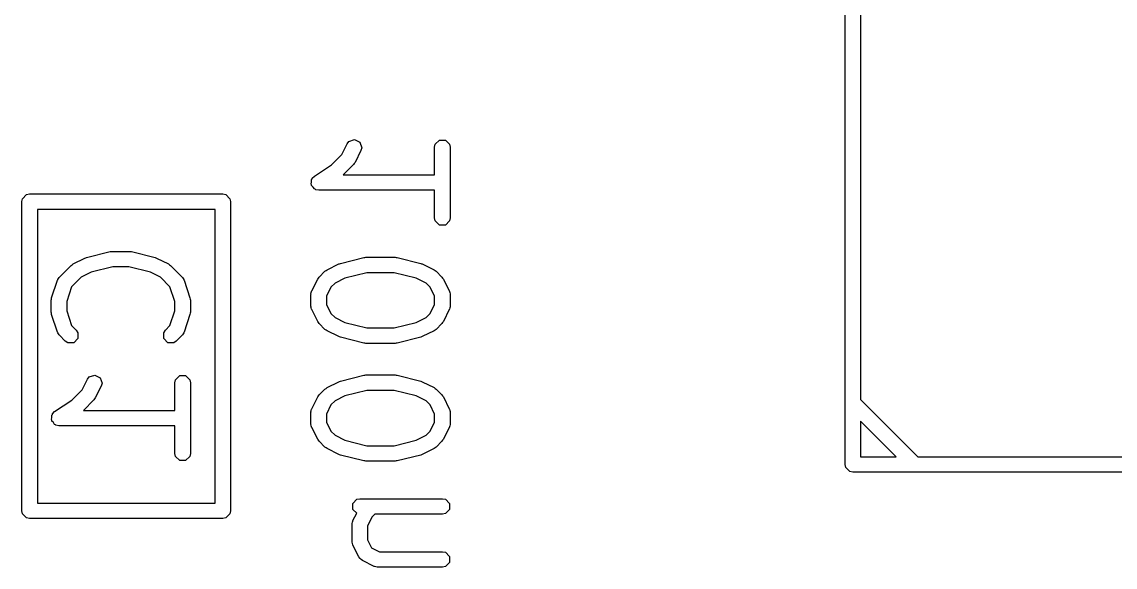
# Model space of a CAD drawing. Header units: inches. Extents: x 0.38 to 5.39, y 0.07 to 3.28.
# Drawn here: x 3.2406 to 3.519, y 1.7839 to 1.9228 of the extents above; entities that cross this region are included whole.
import ezdxf

# ---------------------------------------------------------------- set-up
doc = ezdxf.new("R2010")
doc.units = ezdxf.units.IN
doc.header["$MEASUREMENT"] = 0
doc.layers.add('BLACK', color=250, linetype='CONTINUOUS')

msp = doc.modelspace()

# ---------------------------------------------------------------- linework, layer by layer
at = {"layer": 'BLACK', "linetype": 'CONTINUOUS'}
for p, q in [((3.45024, 1.81008), (3.45024, 2.00693)), ((3.45417, 2.00496), (3.45417, 1.82664)), ((3.32206, 1.88905), (3.32342, 1.89176)), ((3.32342, 1.89176), (3.32389, 1.89237)), ((3.32389, 1.89237), (3.32532, 1.89284)), ((3.32532, 1.89284), (3.32666, 1.89217)), ((3.32666, 1.89217), (3.32714, 1.89074)), ((3.32714, 1.89074), (3.32694, 1.89)), ((3.3457, 1.89088), (3.34585, 1.89163)), ((3.3457, 1.88385), (3.3457, 1.89088)), ((3.34585, 1.89163), (3.34692, 1.8927)), ((3.34692, 1.8927), (3.34843, 1.8927)), ((3.34843, 1.8927), (3.34949, 1.89163)), ((3.34949, 1.89163), (3.34964, 1.89088)), ((3.34964, 1.89088), (3.34964, 1.87288)), ((3.31942, 1.88641), (3.32206, 1.88905)), ((3.32694, 1.89), (3.32544, 1.887)), ((3.31509, 1.88352), (3.31942, 1.88641)), ((3.32507, 1.88649), (3.32243, 1.88385)), ((3.32524, 1.88675), (3.32507, 1.88649)), ((3.32544, 1.887), (3.32524, 1.88675)), ((3.31425, 1.8815), (3.31436, 1.88206)), ((3.31436, 1.88264), (3.3145, 1.88278)), ((3.31436, 1.88206), (3.31436, 1.88264)), ((3.3145, 1.88278), (3.31454, 1.88298)), ((3.31454, 1.88298), (3.31509, 1.88352)), ((3.32243, 1.88385), (3.3457, 1.88385)), ((3.31436, 1.88133), (3.31425, 1.8815)), ((3.31436, 1.88113), (3.31436, 1.88133)), ((3.31476, 1.88072), (3.31436, 1.88113)), ((3.31508, 1.88025), (3.31476, 1.88072)), ((3.31528, 1.88021), (3.31508, 1.88025)), ((3.31542, 1.88006), (3.31528, 1.88021)), ((3.31618, 1.87991), (3.31542, 1.88006)), ((3.3457, 1.87991), (3.31618, 1.87991)), ((3.3457, 1.87288), (3.3457, 1.87991)), ((3.24059, 1.87701), (3.24074, 1.87776)), ((3.24059, 1.79827), (3.24059, 1.87701)), ((3.24074, 1.87776), (3.24181, 1.87883)), ((3.24181, 1.87883), (3.24256, 1.87898)), ((3.24256, 1.87898), (3.29177, 1.87898)), ((3.29177, 1.87898), (3.29252, 1.87883)), ((3.29252, 1.87883), (3.29359, 1.87776)), ((3.29359, 1.87776), (3.29374, 1.87701)), ((3.29374, 1.87701), (3.29374, 1.79827)), ((3.24453, 1.87504), (3.24453, 1.80024)), ((3.2898, 1.87504), (3.24453, 1.87504)), ((3.2898, 1.80024), (3.2898, 1.87504)), ((3.34585, 1.87213), (3.3457, 1.87288)), ((3.34692, 1.87106), (3.34585, 1.87213)), ((3.34843, 1.87106), (3.34692, 1.87106)), ((3.34949, 1.87213), (3.34843, 1.87106)), ((3.34964, 1.87288), (3.34949, 1.87213)), ((3.25365, 1.86115), (3.25665, 1.86265)), ((3.25665, 1.86265), (3.25686, 1.8627)), ((3.25686, 1.8627), (3.25706, 1.86279)), ((3.25706, 1.86279), (3.26306, 1.86429)), ((3.26306, 1.86429), (3.2633, 1.86431)), ((3.2633, 1.86431), (3.26353, 1.86435)), ((3.26353, 1.86435), (3.26803, 1.86435)), ((3.26803, 1.86435), (3.26827, 1.86431)), ((3.26827, 1.86431), (3.26851, 1.86429)), ((3.26851, 1.86429), (3.27451, 1.86279)), ((3.27451, 1.86279), (3.2747, 1.8627)), ((3.2747, 1.8627), (3.27491, 1.86265)), ((3.27491, 1.86265), (3.27791, 1.86115)), ((3.3217, 1.86129), (3.3277, 1.86279)), ((3.3277, 1.86279), (3.32794, 1.86281)), ((3.32794, 1.86281), (3.32818, 1.86285)), ((3.32818, 1.86285), (3.33567, 1.86285)), ((3.33567, 1.86285), (3.33591, 1.86281)), ((3.33591, 1.86281), (3.33615, 1.86279)), ((3.33615, 1.86279), (3.34215, 1.86129)), ((3.25014, 1.85778), (3.25314, 1.86078)), ((3.25314, 1.86078), (3.25341, 1.86095)), ((3.25341, 1.86095), (3.25365, 1.86115)), ((3.26378, 1.86042), (3.25822, 1.85903)), ((3.26779, 1.86042), (3.26378, 1.86042)), ((3.27335, 1.85903), (3.26779, 1.86042)), ((3.27791, 1.86115), (3.27816, 1.86095)), ((3.27816, 1.86095), (3.27842, 1.86078)), ((3.27842, 1.86078), (3.28142, 1.85778)), ((3.3183, 1.85965), (3.3213, 1.86115)), ((3.3213, 1.86115), (3.3215, 1.8612)), ((3.3215, 1.8612), (3.3217, 1.86129)), ((3.34215, 1.86129), (3.34235, 1.8612)), ((3.34235, 1.8612), (3.34255, 1.86115)), ((3.34255, 1.86115), (3.34555, 1.85965)), ((3.24817, 1.85251), (3.24967, 1.85701)), ((3.24967, 1.85701), (3.24972, 1.85709)), ((3.24972, 1.85714), (3.24989, 1.8574)), ((3.24972, 1.85709), (3.24972, 1.85714)), ((3.24989, 1.8574), (3.25005, 1.85768)), ((3.25005, 1.85768), (3.25009, 1.8577)), ((3.25009, 1.8577), (3.25014, 1.85778)), ((3.2557, 1.85777), (3.25326, 1.85532)), ((3.25822, 1.85903), (3.2557, 1.85777)), ((3.27587, 1.85777), (3.27335, 1.85903)), ((3.27831, 1.85532), (3.27587, 1.85777)), ((3.28142, 1.85778), (3.28148, 1.8577)), ((3.28148, 1.8577), (3.28152, 1.85768)), ((3.28152, 1.85768), (3.28167, 1.8574)), ((3.28167, 1.8574), (3.28185, 1.85714)), ((3.28185, 1.85714), (3.28185, 1.85709)), ((3.28185, 1.85709), (3.2819, 1.85701)), ((3.2819, 1.85701), (3.2834, 1.85251)), ((3.31442, 1.85427), (3.31592, 1.85727)), ((3.31592, 1.85727), (3.31611, 1.85752)), ((3.31611, 1.85752), (3.31628, 1.85778)), ((3.31628, 1.85778), (3.31778, 1.85928)), ((3.31778, 1.85928), (3.31805, 1.85945)), ((3.31805, 1.85945), (3.3183, 1.85965)), ((3.32286, 1.85753), (3.32034, 1.85627)), ((3.32842, 1.85892), (3.32286, 1.85753)), ((3.33543, 1.85892), (3.32842, 1.85892)), ((3.34099, 1.85753), (3.33543, 1.85892)), ((3.34351, 1.85627), (3.34099, 1.85753)), ((3.34555, 1.85965), (3.3458, 1.85945)), ((3.3458, 1.85945), (3.34607, 1.85928)), ((3.34607, 1.85928), (3.34757, 1.85778)), ((3.34757, 1.85778), (3.34774, 1.85751)), ((3.34774, 1.85751), (3.34793, 1.85727)), ((3.34793, 1.85727), (3.34943, 1.85427)), ((3.25326, 1.85532), (3.252, 1.85157)), ((3.27956, 1.85157), (3.27831, 1.85532)), ((3.31439, 1.85417), (3.31442, 1.85427)), ((3.31929, 1.85522), (3.31815, 1.85292)), ((3.32034, 1.85627), (3.31929, 1.85522)), ((3.34456, 1.85522), (3.34351, 1.85627)), ((3.3457, 1.85292), (3.34456, 1.85522)), ((3.34943, 1.85427), (3.34946, 1.85417)), ((3.24807, 1.85189), (3.24813, 1.8522)), ((3.24807, 1.84889), (3.24807, 1.85189)), ((3.24813, 1.8522), (3.24817, 1.85251)), ((3.252, 1.85157), (3.252, 1.84921)), ((3.27956, 1.84921), (3.27956, 1.85157)), ((3.2834, 1.85251), (3.28344, 1.8522)), ((3.28344, 1.8522), (3.2835, 1.85189)), ((3.2835, 1.85189), (3.2835, 1.84889)), ((3.31421, 1.85353), (3.3143, 1.85383)), ((3.31423, 1.85348), (3.31421, 1.85353)), ((3.31421, 1.85339), (3.31423, 1.85348)), ((3.31421, 1.85039), (3.31421, 1.85339)), ((3.3143, 1.85383), (3.31436, 1.85414)), ((3.31436, 1.85414), (3.31439, 1.85417)), ((3.31815, 1.85292), (3.31815, 1.85085)), ((3.3457, 1.85085), (3.3457, 1.85292)), ((3.34946, 1.85417), (3.34949, 1.85414)), ((3.34949, 1.85414), (3.34955, 1.85383)), ((3.34955, 1.85383), (3.34964, 1.85353)), ((3.34964, 1.85353), (3.34962, 1.85348)), ((3.34962, 1.85348), (3.34964, 1.85339)), ((3.34964, 1.85339), (3.34964, 1.85039)), ((3.24813, 1.84858), (3.24807, 1.84889)), ((3.252, 1.84921), (3.25326, 1.84545)), ((3.27831, 1.84545), (3.27956, 1.84921)), ((3.2835, 1.84889), (3.28344, 1.84858)), ((3.31423, 1.85029), (3.31421, 1.85039)), ((3.31421, 1.85025), (3.31423, 1.85029)), ((3.3143, 1.84994), (3.31421, 1.85025)), ((3.31436, 1.84963), (3.3143, 1.84994)), ((3.31439, 1.8496), (3.31436, 1.84963)), ((3.31442, 1.84951), (3.31439, 1.8496)), ((3.31592, 1.84651), (3.31442, 1.84951)), ((3.31815, 1.85085), (3.31929, 1.84855)), ((3.34456, 1.84855), (3.3457, 1.85085)), ((3.34943, 1.84951), (3.34793, 1.84651)), ((3.34946, 1.8496), (3.34943, 1.84951)), ((3.34949, 1.84963), (3.34946, 1.8496)), ((3.34955, 1.84994), (3.34949, 1.84963)), ((3.34964, 1.85025), (3.34955, 1.84994)), ((3.34964, 1.85039), (3.34962, 1.85029)), ((3.34962, 1.85029), (3.34964, 1.85025)), ((3.24817, 1.84826), (3.24813, 1.84858)), ((3.24967, 1.84376), (3.24817, 1.84826)), ((3.2834, 1.84826), (3.2819, 1.84376)), ((3.28344, 1.84858), (3.2834, 1.84826)), ((3.31611, 1.84626), (3.31592, 1.84651)), ((3.31628, 1.84599), (3.31611, 1.84626)), ((3.31778, 1.84449), (3.31628, 1.84599)), ((3.31929, 1.84855), (3.32034, 1.8475)), ((3.32034, 1.8475), (3.32286, 1.84624)), ((3.32286, 1.84624), (3.32842, 1.84486)), ((3.33543, 1.84486), (3.34099, 1.84624)), ((3.34099, 1.84624), (3.34351, 1.8475)), ((3.34351, 1.8475), (3.34456, 1.84855)), ((3.34757, 1.84599), (3.34607, 1.84449)), ((3.34774, 1.84626), (3.34757, 1.84599)), ((3.34793, 1.84651), (3.34774, 1.84626)), ((3.24972, 1.84368), (3.24967, 1.84376)), ((3.24972, 1.84363), (3.24972, 1.84368)), ((3.24989, 1.84337), (3.24972, 1.84363)), ((3.25005, 1.8431), (3.24989, 1.84337)), ((3.25009, 1.84308), (3.25005, 1.8431)), ((3.25014, 1.843), (3.25009, 1.84308)), ((3.25326, 1.84545), (3.25443, 1.84428)), ((3.25443, 1.84428), (3.25485, 1.84364)), ((3.25485, 1.84364), (3.25485, 1.84213)), ((3.27671, 1.84364), (3.27714, 1.84428)), ((3.27671, 1.84213), (3.27671, 1.84364)), ((3.27714, 1.84428), (3.27831, 1.84545)), ((3.28148, 1.84308), (3.28142, 1.843)), ((3.28152, 1.8431), (3.28148, 1.84308)), ((3.28167, 1.84337), (3.28152, 1.8431)), ((3.28185, 1.84363), (3.28167, 1.84337)), ((3.2819, 1.84376), (3.28185, 1.84368)), ((3.28185, 1.84368), (3.28185, 1.84363)), ((3.31805, 1.84432), (3.31778, 1.84449)), ((3.3183, 1.84413), (3.31805, 1.84432)), ((3.3213, 1.84263), (3.3183, 1.84413)), ((3.32842, 1.84486), (3.33543, 1.84486)), ((3.34555, 1.84413), (3.34255, 1.84263)), ((3.3458, 1.84432), (3.34555, 1.84413)), ((3.34607, 1.84449), (3.3458, 1.84432)), ((3.25164, 1.8415), (3.25014, 1.843)), ((3.25228, 1.84107), (3.25164, 1.8415)), ((3.25379, 1.84107), (3.25228, 1.84107)), ((3.25485, 1.84213), (3.25379, 1.84107)), ((3.27778, 1.84107), (3.27671, 1.84213)), ((3.27928, 1.84107), (3.27778, 1.84107)), ((3.27992, 1.8415), (3.27928, 1.84107)), ((3.28142, 1.843), (3.27992, 1.8415)), ((3.3215, 1.84257), (3.3213, 1.84263)), ((3.3217, 1.84248), (3.3215, 1.84257)), ((3.3277, 1.84098), (3.3217, 1.84248)), ((3.32794, 1.84097), (3.3277, 1.84098)), ((3.32818, 1.84092), (3.32794, 1.84097)), ((3.33567, 1.84092), (3.32818, 1.84092)), ((3.33591, 1.84097), (3.33567, 1.84092)), ((3.33615, 1.84098), (3.33591, 1.84097)), ((3.34215, 1.84248), (3.33615, 1.84098)), ((3.34235, 1.84257), (3.34215, 1.84248)), ((3.34255, 1.84263), (3.34235, 1.84257)), ((3.25727, 1.83177), (3.25774, 1.83238)), ((3.25774, 1.83238), (3.25917, 1.83285)), ((3.25917, 1.83285), (3.26052, 1.83218)), ((3.26052, 1.83218), (3.261, 1.83075)), ((3.27971, 1.83164), (3.28078, 1.83271)), ((3.28078, 1.83271), (3.28228, 1.83271)), ((3.28228, 1.83271), (3.28335, 1.83164)), ((3.3217, 1.8313), (3.3277, 1.8328)), ((3.3277, 1.8328), (3.32794, 1.83281)), ((3.32794, 1.83281), (3.32818, 1.83286)), ((3.32818, 1.83286), (3.33567, 1.83286)), ((3.33567, 1.83286), (3.33591, 1.83281)), ((3.33591, 1.83281), (3.33615, 1.8328)), ((3.33615, 1.8328), (3.34215, 1.8313)), ((3.25592, 1.82906), (3.25727, 1.83177)), ((3.26079, 1.83001), (3.25929, 1.82701)), ((3.261, 1.83075), (3.26079, 1.83001)), ((3.27956, 1.83089), (3.27971, 1.83164)), ((3.27956, 1.82386), (3.27956, 1.83089)), ((3.28335, 1.83164), (3.2835, 1.83089)), ((3.2835, 1.83089), (3.2835, 1.81289)), ((3.31628, 1.82778), (3.31778, 1.82928)), ((3.31778, 1.82928), (3.31805, 1.82946)), ((3.31805, 1.82946), (3.3183, 1.82965)), ((3.3183, 1.82965), (3.3213, 1.83115)), ((3.3213, 1.83115), (3.3215, 1.83121)), ((3.3215, 1.83121), (3.3217, 1.8313)), ((3.34215, 1.8313), (3.34235, 1.83121)), ((3.34235, 1.83121), (3.34255, 1.83115)), ((3.34255, 1.83115), (3.34555, 1.82965)), ((3.34555, 1.82965), (3.3458, 1.82946)), ((3.3458, 1.82946), (3.34607, 1.82928)), ((3.34607, 1.82928), (3.34757, 1.82778)), ((3.24894, 1.82353), (3.25328, 1.82642)), ((3.25328, 1.82642), (3.25592, 1.82906)), ((3.25893, 1.8265), (3.25629, 1.82386)), ((3.2591, 1.82676), (3.25893, 1.8265)), ((3.25929, 1.82701), (3.2591, 1.82676)), ((3.31442, 1.82427), (3.31592, 1.82727)), ((3.31592, 1.82727), (3.31611, 1.82752)), ((3.31611, 1.82752), (3.31628, 1.82778)), ((3.32286, 1.82753), (3.32034, 1.82627)), ((3.32842, 1.82892), (3.32286, 1.82753)), ((3.33543, 1.82892), (3.32842, 1.82892)), ((3.34099, 1.82753), (3.33543, 1.82892)), ((3.34351, 1.82627), (3.34099, 1.82753)), ((3.34757, 1.82778), (3.34774, 1.82752)), ((3.34774, 1.82752), (3.34793, 1.82727)), ((3.34793, 1.82727), (3.34943, 1.82427)), ((3.45417, 1.82664), (3.46877, 1.81205)), ((3.25629, 1.82386), (3.27956, 1.82386)), ((3.31421, 1.82353), (3.3143, 1.82383)), ((3.3143, 1.82383), (3.31436, 1.82414)), ((3.31436, 1.82414), (3.31439, 1.82417)), ((3.31439, 1.82417), (3.31442, 1.82427)), ((3.31929, 1.82522), (3.31815, 1.82292)), ((3.32034, 1.82627), (3.31929, 1.82522)), ((3.34456, 1.82522), (3.34351, 1.82627)), ((3.3457, 1.82292), (3.34456, 1.82522)), ((3.34943, 1.82427), (3.34946, 1.82417)), ((3.34946, 1.82417), (3.34949, 1.82414)), ((3.34949, 1.82414), (3.34955, 1.82383)), ((3.34955, 1.82383), (3.34964, 1.82353)), ((3.2481, 1.82151), (3.24822, 1.82207)), ((3.24822, 1.82134), (3.2481, 1.82151)), ((3.24822, 1.82264), (3.24836, 1.82279)), ((3.24822, 1.82207), (3.24822, 1.82264)), ((3.24822, 1.82114), (3.24822, 1.82134)), ((3.24862, 1.82073), (3.24822, 1.82114)), ((3.24836, 1.82279), (3.2484, 1.82299)), ((3.2484, 1.82299), (3.24894, 1.82353)), ((3.31423, 1.82349), (3.31421, 1.82353)), ((3.31421, 1.82339), (3.31423, 1.82349)), ((3.31421, 1.82039), (3.31421, 1.82339)), ((3.31815, 1.82292), (3.31815, 1.82085)), ((3.31815, 1.82085), (3.31929, 1.81856)), ((3.34456, 1.81856), (3.3457, 1.82085)), ((3.3457, 1.82085), (3.3457, 1.82292)), ((3.34964, 1.82353), (3.34962, 1.82349)), ((3.34962, 1.82349), (3.34964, 1.82339)), ((3.34964, 1.82339), (3.34964, 1.82039)), ((3.4632, 1.81205), (3.45417, 1.82107)), ((3.45417, 1.82107), (3.45417, 1.81205)), ((3.24894, 1.82025), (3.24862, 1.82073)), ((3.24914, 1.82021), (3.24894, 1.82025)), ((3.24928, 1.82007), (3.24914, 1.82021)), ((3.25004, 1.81992), (3.24928, 1.82007)), ((3.27956, 1.81992), (3.25004, 1.81992)), ((3.27956, 1.81289), (3.27956, 1.81992)), ((3.31423, 1.82029), (3.31421, 1.82039)), ((3.31421, 1.82025), (3.31423, 1.82029)), ((3.3143, 1.81995), (3.31421, 1.82025)), ((3.31436, 1.81964), (3.3143, 1.81995)), ((3.31439, 1.8196), (3.31436, 1.81964)), ((3.31442, 1.81951), (3.31439, 1.8196)), ((3.31592, 1.81651), (3.31442, 1.81951)), ((3.31929, 1.81856), (3.32034, 1.81751)), ((3.34351, 1.81751), (3.34456, 1.81856)), ((3.34943, 1.81951), (3.34793, 1.81651)), ((3.34946, 1.8196), (3.34943, 1.81951)), ((3.34949, 1.81964), (3.34946, 1.8196)), ((3.34955, 1.81995), (3.34949, 1.81964)), ((3.34964, 1.82025), (3.34955, 1.81995)), ((3.34964, 1.82039), (3.34962, 1.82029)), ((3.34962, 1.82029), (3.34964, 1.82025)), ((3.31611, 1.81626), (3.31592, 1.81651)), ((3.31628, 1.816), (3.31611, 1.81626)), ((3.31778, 1.8145), (3.31628, 1.816)), ((3.32034, 1.81751), (3.32286, 1.81625)), ((3.32286, 1.81625), (3.32842, 1.81486)), ((3.33543, 1.81486), (3.34099, 1.81625)), ((3.34099, 1.81625), (3.34351, 1.81751)), ((3.34757, 1.816), (3.34607, 1.8145)), ((3.34774, 1.81626), (3.34757, 1.816)), ((3.34793, 1.81651), (3.34774, 1.81626)), ((3.27971, 1.81214), (3.27956, 1.81289)), ((3.2835, 1.81289), (3.28335, 1.81214)), ((3.31805, 1.81432), (3.31778, 1.8145)), ((3.3183, 1.81413), (3.31805, 1.81432)), ((3.3213, 1.81263), (3.3183, 1.81413)), ((3.3215, 1.81257), (3.3213, 1.81263)), ((3.3217, 1.81248), (3.3215, 1.81257)), ((3.3277, 1.81098), (3.3217, 1.81248)), ((3.32842, 1.81486), (3.33543, 1.81486)), ((3.34215, 1.81248), (3.33615, 1.81098)), ((3.34235, 1.81257), (3.34215, 1.81248)), ((3.34255, 1.81263), (3.34235, 1.81257)), ((3.34555, 1.81413), (3.34255, 1.81263)), ((3.3458, 1.81432), (3.34555, 1.81413)), ((3.34607, 1.8145), (3.3458, 1.81432)), ((3.28078, 1.81107), (3.27971, 1.81214)), ((3.28228, 1.81107), (3.28078, 1.81107)), ((3.28335, 1.81214), (3.28228, 1.81107)), ((3.32794, 1.81097), (3.3277, 1.81098)), ((3.32818, 1.81092), (3.32794, 1.81097)), ((3.33567, 1.81092), (3.32818, 1.81092)), ((3.33591, 1.81097), (3.33567, 1.81092)), ((3.33615, 1.81098), (3.33591, 1.81097)), ((3.45039, 1.80933), (3.45024, 1.81008)), ((3.45417, 1.81205), (3.4632, 1.81205)), ((3.46877, 1.81205), (3.64709, 1.81205)), ((3.45145, 1.80826), (3.45039, 1.80933)), ((3.4522, 1.80811), (3.45145, 1.80826)), ((3.64906, 1.80811), (3.4522, 1.80811)), ((3.32592, 1.80121), (3.32668, 1.80136)), ((3.32668, 1.80136), (3.34767, 1.80136)), ((3.34767, 1.80136), (3.34843, 1.80121)), ((3.24453, 1.80024), (3.2898, 1.80024)), ((3.32486, 1.80015), (3.32592, 1.80121)), ((3.32486, 1.79864), (3.32486, 1.80015)), ((3.32585, 1.79765), (3.32486, 1.79864)), ((3.34843, 1.80121), (3.34949, 1.80015)), ((3.34949, 1.79864), (3.34843, 1.79757)), ((3.34949, 1.80015), (3.34949, 1.79864)), ((3.24074, 1.79751), (3.24059, 1.79827)), ((3.24181, 1.79645), (3.24074, 1.79751)), ((3.24256, 1.7963), (3.24181, 1.79645)), ((3.29177, 1.7963), (3.24256, 1.7963)), ((3.29252, 1.79645), (3.29177, 1.7963)), ((3.29359, 1.79751), (3.29252, 1.79645)), ((3.29374, 1.79827), (3.29359, 1.79751)), ((3.32489, 1.79568), (3.32491, 1.79577)), ((3.32491, 1.79577), (3.32585, 1.79765)), ((3.32979, 1.79673), (3.32864, 1.79443)), ((3.33049, 1.79742), (3.32979, 1.79673)), ((3.34767, 1.79742), (3.33049, 1.79742)), ((3.34843, 1.79757), (3.34767, 1.79742)), ((3.32471, 1.79503), (3.3248, 1.79534)), ((3.32473, 1.79499), (3.32471, 1.79503)), ((3.32471, 1.79489), (3.32473, 1.79499)), ((3.32471, 1.79039), (3.32471, 1.79489)), ((3.3248, 1.79534), (3.32486, 1.79565)), ((3.32486, 1.79565), (3.32489, 1.79568)), ((3.32864, 1.79443), (3.32864, 1.79086)), ((3.32473, 1.7903), (3.32471, 1.79039)), ((3.32471, 1.79025), (3.32473, 1.7903)), ((3.3248, 1.78995), (3.32471, 1.79025)), ((3.32864, 1.79086), (3.32964, 1.78886)), ((3.32486, 1.78964), (3.3248, 1.78995)), ((3.32489, 1.78961), (3.32486, 1.78964)), ((3.32491, 1.78951), (3.32489, 1.78961)), ((3.32641, 1.78651), (3.32491, 1.78951)), ((3.32964, 1.78886), (3.33164, 1.78786)), ((3.33164, 1.78786), (3.34767, 1.78786)), ((3.34767, 1.78786), (3.34843, 1.78771)), ((3.34843, 1.78771), (3.34949, 1.78665)), ((3.32666, 1.7862), (3.32641, 1.78651)), ((3.32669, 1.7861), (3.32666, 1.7862)), ((3.3268, 1.78602), (3.32669, 1.7861)), ((3.32689, 1.78591), (3.3268, 1.78602)), ((3.32699, 1.78587), (3.32689, 1.78591)), ((3.3273, 1.78563), (3.32699, 1.78587)), ((3.33029, 1.78413), (3.3273, 1.78563)), ((3.34949, 1.78514), (3.34843, 1.78408)), ((3.34949, 1.78665), (3.34949, 1.78514)), ((3.33039, 1.78411), (3.33029, 1.78413)), ((3.33042, 1.78408), (3.33039, 1.78411)), ((3.33073, 1.78401), (3.33042, 1.78408)), ((3.33104, 1.78393), (3.33073, 1.78401)), ((3.33108, 1.78394), (3.33104, 1.78393)), ((3.33118, 1.78393), (3.33108, 1.78394)), ((3.34767, 1.78393), (3.33118, 1.78393)), ((3.34843, 1.78408), (3.34767, 1.78393))]:
    msp.add_line(p, q, dxfattribs=at)

doc.saveas('drawing.dxf')
